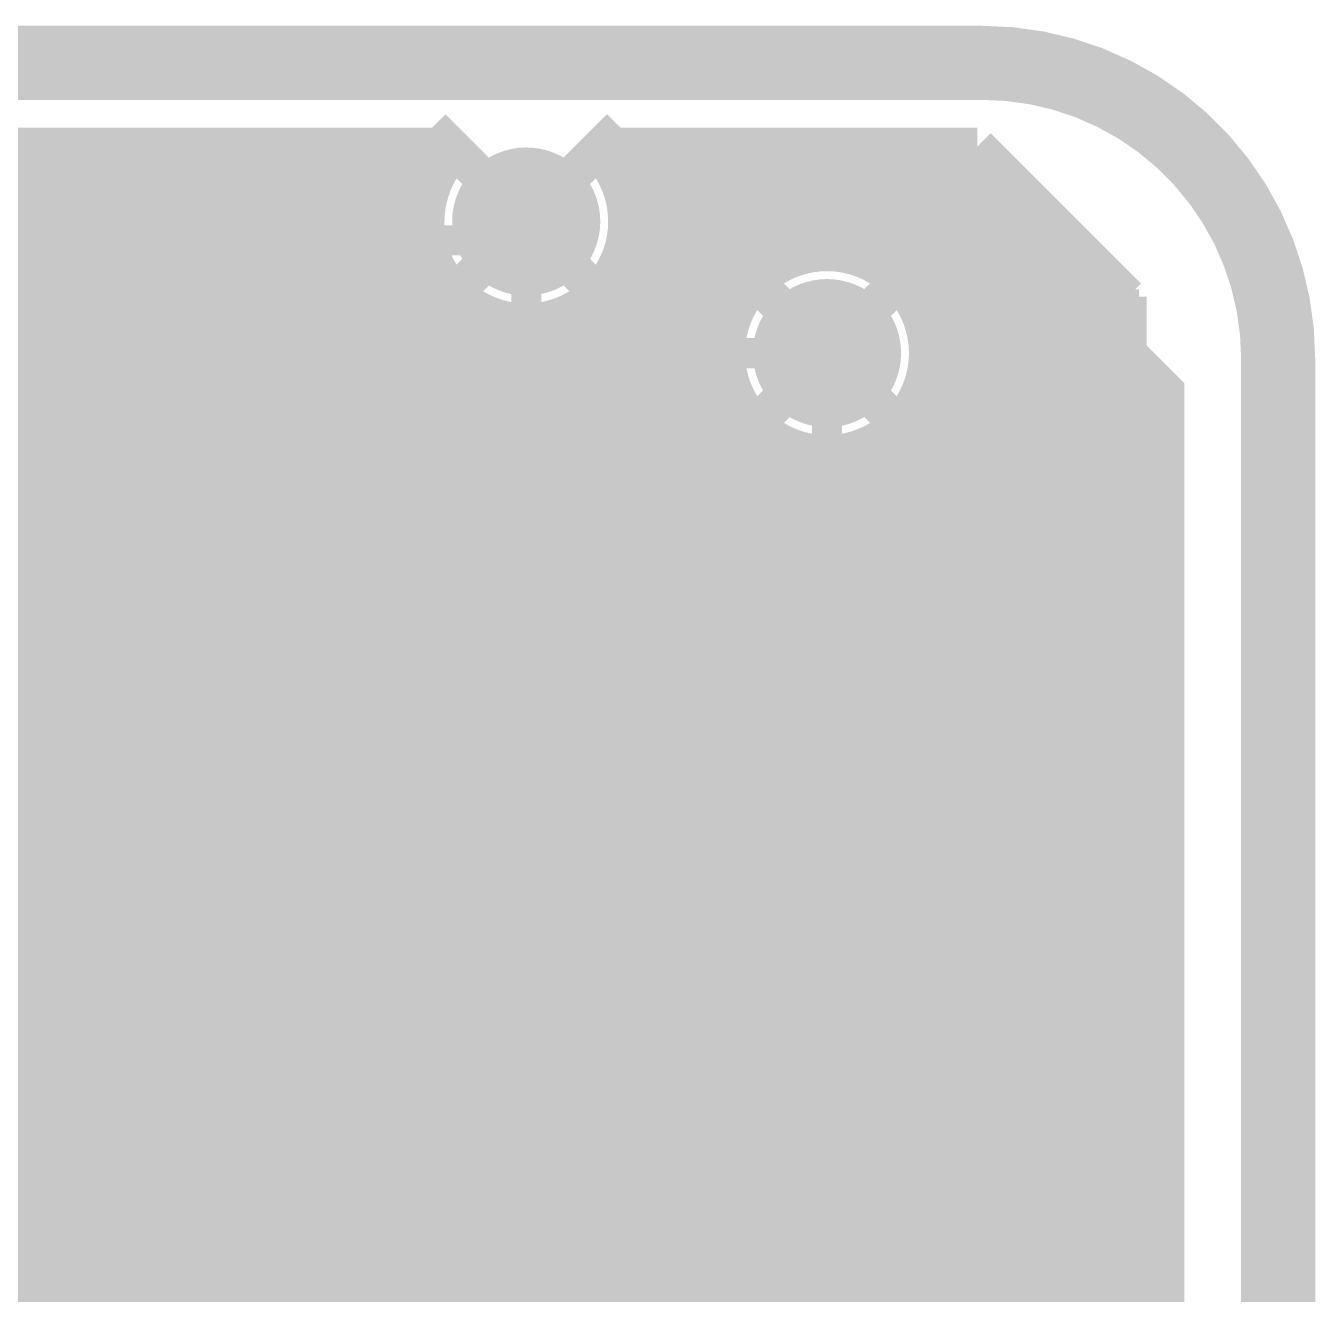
# Model space of a CAD drawing. Extents: x -118 to 4, y -52 to 56.
# Drawn here: x -4.65 to 4.06, y 47.87 to 56.44 of the extents above; entities that cross this region are included whole.
import ezdxf

# ---------------------------------------------------------------- set-up
doc = ezdxf.new("R2010")
doc.units = 0
doc.header["$MEASUREMENT"] = 0
doc.layers.get('0').update_dxf_attribs({"linetype": 'CONTINUOUS'})
for name, color, linetype in [('22-302-0_BOT', 7, 'CONTINUOUS'), ('22-302-0_DRD', 7, 'CONTINUOUS'), ('22-302-0_DRL', 2, 'CONTINUOUS'), ('22-302-0_GND', 1, 'CONTINUOUS'), ('22-302-0_IN1', 3, 'CONTINUOUS'), ('22-302-0_SMB', 5, 'CONTINUOUS'), ('22-302-0_SMT', 10, 'CONTINUOUS'), ('22-302-0_SST', 11, 'CONTINUOUS'), ('22-302-0_TOP', 13, 'CONTINUOUS'), ('THRUHOLE_TAP', 7, 'CONTINUOUS')]:
    doc.layers.add(name, color=color, linetype=linetype)

# ---------------------------------------------------------------- blocks, each defined once
blk = doc.blocks.new('ROUND_21')
at = {"const_width": 0.99949}
blk.add_lwpolyline([(-0.499744, 0, 1), (0.499744, 0, 1)], format="xyb", close=True, dxfattribs=at)
blk = doc.blocks.new('ROUND_50')
at = {"const_width": 0.35052}
blk.add_lwpolyline([(-0.17526, 0, 1), (0.17526, 0, 1)], format="xyb", close=True, dxfattribs=at)
blk = doc.blocks.new('ROUND_102')
at = {"const_width": 0.54991}
blk.add_lwpolyline([(-0.274954, 0, 1), (0.274954, 0, 1)], format="xyb", close=True, dxfattribs=at)
blk = doc.blocks.new('ROUND_106')
at = {"const_width": 0.10033}
blk.add_lwpolyline([(-0.050164, 0, 1), (0.050164, 0, 1)], format="xyb", close=True, dxfattribs=at)
blk = doc.blocks.new('ROUND_107')
at = {"const_width": 0.10033}
blk.add_lwpolyline([(-0.050164, 0, 1), (0.050164, 0, 1)], format="xyb", close=True, dxfattribs=at)
blk = doc.blocks.new('ROUND_78')
at = {"const_width": 1.30429}
blk.add_lwpolyline([(-0.652144, 0, 1), (0.652144, 0, 1)], format="xyb", close=True, dxfattribs=at)
blk = doc.blocks.new('ROUND_93')
at = {"const_width": 0.50038}
blk.add_lwpolyline([(-0.25019, 0, 1), (0.25019, 0, 1)], format="xyb", close=True, dxfattribs=at)
blk = doc.blocks.new('ROUND_95')
at = {"const_width": 0.50038}
blk.add_lwpolyline([(-0.25019, 0, 1), (0.25019, 0, 1)], format="xyb", close=True, dxfattribs=at)
blk = doc.blocks.new('ROUND_58')
at = {"const_width": 0.35052}
blk.add_lwpolyline([(-0.17526, 0, 1), (0.17526, 0, 1)], format="xyb", close=True, dxfattribs=at)
blk = doc.blocks.new('ROUND_98')
at = {"const_width": 0.10033}
blk.add_lwpolyline([(-0.050164, 0, 1), (0.050164, 0, 1)], format="xyb", close=True, dxfattribs=at)

msp = doc.modelspace()

# ---------------------------------------------------------------- linework, layer by layer
at = {"layer": '22-302-0_BOT'}
for points, const_width in [([(-1.72212, 55.626), (-53.01996, 55.626)], 0.254), ([(-4.572, 55.626), (-4.572, 48.94834)], 0.254), ([(-4.3434, 55.626), (-4.3434, 48.95088)], 0.254), ([(-4.1148, 55.626), (-4.1148, 48.91278)], 0.254), ([(-3.8862, 55.626), (-3.8862, 48.8315)], 0.254), ([(-3.6576, 55.626), (-3.6576, 48.69688)], 0.254), ([(-3.429, 55.626), (-3.429, 48.48352)], 0.254), ([(-3.2004, 55.626), (-3.2004, 48.0949)], 0.254), ([(-2.9718, 55.626), (-2.9718, 41.29024)], 0.254), ([(-2.7432, 55.626), (-2.7432, 41.51884)], 0.254), ([(-2.5146, 55.626), (-2.5146, 41.74744)], 0.254), ([(-2.286, 55.626), (-2.286, 41.97604)], 0.254), ([(-2.0574, 55.626), (-2.0574, 42.20464)], 0.254), ([(-1.8288, 55.626), (-1.8288, 55.50408)], 0.254), ([(1.778, 55.626), (-0.81788, 55.626)], 0.254), ([(-0.6858, 55.626), (-0.6858, 55.46598)], 0.254), ([(-0.4572, 55.626), (-0.4572, 40.13708)], 0.254), ([(-0.2286, 55.626), (-0.2286, 45.09008)], 0.254), ([(0, 55.626), (0, 45.09008)], 0.254), ([(0.2286, 55.626), (0.2286, 54.65064)], 0.254), ([(0.4572, 55.626), (0.4572, 54.83606)], 0.254), ([(0.6858, 55.626), (0.6858, 54.90464)], 0.254), ([(0.9144, 55.626), (0.9144, 54.89194)], 0.254), ([(1.143, 55.626), (1.143, 54.79288)], 0.254), ([(1.3716, 55.626), (1.3716, 54.52872)], 0.254), ([(1.6002, 55.626), (1.6002, 45.96384)], 0.254), ([(1.778, 55.626), (2.794, 54.61)], 0.254), ([(1.8288, 55.5752), (1.8288, 45.73524)], 0.254), ([(-1.83388, 55.499), (-52.89296, 55.499)], 0.254), ([(1.905, 55.499), (-0.70612, 55.499)], 0.254), ([(2.0574, 55.3466), (2.0574, 45.50664)], 0.254), ([(-1.93294, 55.2704), (-52.66436, 55.2704)], 0.254), ([(2.1336, 55.2704), (-0.60706, 55.2704)], 0.254), ([(2.286, 55.118), (2.286, 1.66624)], 0.254), ([(-1.94564, 55.0418), (-52.43576, 55.0418)], 0.254), ([(-1.27, 55.118), (-1.27, 42.418), (-3.429, 40.259), (-3.429, 30.099), (-4.318, 29.21), (-16.129, 29.21), (-16.45158, 29.53258), (-16.45158, 30.5181)], 0.2032), ([(2.3622, 55.0418), (-0.59436, 55.0418)], 0.254), ([(2.5146, 54.8894), (2.5146, 1.29794)], 0.254), ([(-1.87706, 54.8132), (-52.20716, 54.8132)], 0.254), ([(-0.6858, 54.77002), (-0.6858, 40.34536)], 0.254), ([(0.41402, 54.8132), (-0.66294, 54.8132)], 0.254), ([(2.5908, 54.8132), (1.10998, 54.8132)], 0.254), ([(-1.8288, 54.72938), (-1.8288, 42.43324)], 0.254), ([(-1.69164, 54.5846), (-51.97856, 54.5846)], 0.254), ([(0.18288, 54.5846), (-0.84836, 54.5846)], 0.254), ([(2.794, 54.5846), (1.34112, 54.5846)], 0.254), ([(2.7432, 54.6608), (2.7432, 0.69342)], 0.254), ([(2.794, 54.61), (2.794, 0.44704)], 0.254), ([(-1.6764, 54.5719), (-1.6764, 42.58564)], 0.254), ([(-0.8636, 54.5719), (-0.8636, 42.418)], 0.254), ([(-1.6764, 54.356), (-21.57476, 54.356)], 0.254), ([(0.09398, 54.356), (-0.8636, 54.356)], 0.254), ([(2.794, 54.356), (1.43002, 54.356)], 0.254), ([(0.762, 54.229), (0.762, 46.228), (1.778, 45.212), (1.778, 40.259), (1.27, 39.751), (1.27, 30.48)], 0.2032), ([(-1.6764, 54.1274), (-21.29536, 54.1274)], 0.254), ([(0.0889, 54.1274), (-0.8636, 54.1274)], 0.254), ([(2.794, 54.1274), (1.43256, 54.1274)], 0.254), ([(-1.6764, 53.8988), (-21.06676, 53.8988)], 0.254), ([(0.16764, 53.8988), (-0.8636, 53.8988)], 0.254), ([(2.794, 53.8988), (1.35636, 53.8988)], 0.254), ([(1.3716, 53.92674), (1.3716, 46.19244)], 0.254), ([(0.2286, 53.80736), (0.2286, 45.09008)], 0.254), ([(-1.6764, 53.6702), (-20.83816, 53.6702)], 0.254), ([(0.3556, 53.6702), (-0.8636, 53.6702)], 0.254), ([(0.3556, 53.6829), (0.3556, 46.228)], 0.254), ([(1.1684, 53.6829), (1.1684, 46.39564)], 0.254), ([(2.794, 53.6702), (1.1684, 53.6702)], 0.254), ([(-1.6764, 53.4416), (-20.60956, 53.4416)], 0.254), ([(0.3556, 53.4416), (-0.8636, 53.4416)], 0.254), ([(2.794, 53.4416), (1.1684, 53.4416)], 0.254), ([(-1.6764, 53.213), (-20.38096, 53.213)], 0.254), ([(0.3556, 53.213), (-0.8636, 53.213)], 0.254), ([(2.794, 53.213), (1.1684, 53.213)], 0.254), ([(-1.6764, 52.9844), (-20.15236, 52.9844)], 0.254), ([(0.3556, 52.9844), (-0.8636, 52.9844)], 0.254), ([(2.794, 52.9844), (1.1684, 52.9844)], 0.254), ([(-1.6764, 52.7558), (-19.92376, 52.7558)], 0.254), ([(0.3556, 52.7558), (-0.8636, 52.7558)], 0.254), ([(2.794, 52.7558), (1.1684, 52.7558)], 0.254), ([(-1.6764, 52.5272), (-19.30908, 52.5272)], 0.254), ([(0.3556, 52.5272), (-0.8636, 52.5272)], 0.254), ([(2.794, 52.5272), (1.1684, 52.5272)], 0.254), ([(-1.6764, 52.2986), (-19.17192, 52.2986)], 0.254), ([(0.3556, 52.2986), (-0.8636, 52.2986)], 0.254), ([(2.794, 52.2986), (1.1684, 52.2986)], 0.254), ([(-1.6764, 52.07), (-19.13128, 52.07)], 0.254), ([(0.3556, 52.07), (-0.8636, 52.07)], 0.254), ([(2.794, 52.07), (1.1684, 52.07)], 0.254), ([(-1.6764, 51.8414), (-19.17192, 51.8414)], 0.254), ([(0.3556, 51.8414), (-0.8636, 51.8414)], 0.254), ([(2.794, 51.8414), (1.1684, 51.8414)], 0.254), ([(-1.6764, 51.6128), (-19.30908, 51.6128)], 0.254), ([(0.3556, 51.6128), (-0.8636, 51.6128)], 0.254), ([(2.794, 51.6128), (1.1684, 51.6128)], 0.254), ([(-1.6764, 51.3842), (-14.10208, 51.3842)], 0.254), ([(0.3556, 51.3842), (-0.8636, 51.3842)], 0.254), ([(2.794, 51.3842), (1.1684, 51.3842)], 0.254), ([(-1.6764, 51.1556), (-13.96492, 51.1556)], 0.254), ([(0.3556, 51.1556), (-0.8636, 51.1556)], 0.254), ([(2.794, 51.1556), (1.1684, 51.1556)], 0.254), ([(-1.6764, 50.927), (-13.92428, 50.927)], 0.254), ([(0.3556, 50.927), (-0.8636, 50.927)], 0.254), ([(2.794, 50.927), (1.1684, 50.927)], 0.254), ([(-1.6764, 50.6984), (-13.96492, 50.6984)], 0.254), ([(0.3556, 50.6984), (-0.8636, 50.6984)], 0.254), ([(2.794, 50.6984), (1.1684, 50.6984)], 0.254), ([(-1.6764, 50.4698), (-14.10208, 50.4698)], 0.254), ([(0.3556, 50.4698), (-0.8636, 50.4698)], 0.254), ([(2.794, 50.4698), (1.1684, 50.4698)], 0.254), ([(-1.6764, 50.2412), (-33.8709, 50.2412)], 0.254), ([(0.3556, 50.2412), (-0.8636, 50.2412)], 0.254), ([(2.794, 50.2412), (1.1684, 50.2412)], 0.254), ([(-1.6764, 50.0126), (-33.60928, 50.0126)], 0.254), ([(0.3556, 50.0126), (-0.8636, 50.0126)], 0.254), ([(2.794, 50.0126), (1.1684, 50.0126)], 0.254), ([(-1.6764, 49.784), (-22.74316, 49.784)], 0.254), ([(0.3556, 49.784), (-0.8636, 49.784)], 0.254), ([(2.794, 49.784), (1.1684, 49.784)], 0.254), ([(-1.6764, 49.5554), (-22.4409, 49.5554)], 0.254), ([(0.3556, 49.5554), (-0.8636, 49.5554)], 0.254), ([(2.794, 49.5554), (1.1684, 49.5554)], 0.254), ([(-1.6764, 49.3268), (-5.4991, 49.3268)], 0.254), ([(0.3556, 49.3268), (-0.8636, 49.3268)], 0.254), ([(2.794, 49.3268), (1.1684, 49.3268)], 0.254), ([(-1.6764, 49.0982), (-5.2705, 49.0982)], 0.254), ([(0.3556, 49.0982), (-0.8636, 49.0982)], 0.254), ([(2.794, 49.0982), (1.1684, 49.0982)], 0.254), ([(-4.445, 47.625), (-5.842, 49.022), (-21.209, 49.022), (-24.003, 46.228), (-26.7208, 46.228), (-27.2288, 45.72)], 0.3048), ([(-1.6764, 48.8696), (-3.9751, 48.8696)], 0.254), ([(0.3556, 48.8696), (-0.8636, 48.8696)], 0.254), ([(2.794, 48.8696), (1.1684, 48.8696)], 0.254), ([(-1.6764, 48.641), (-3.58648, 48.641)], 0.254), ([(0.3556, 48.641), (-0.8636, 48.641)], 0.254), ([(2.794, 48.641), (1.1684, 48.641)], 0.254), ([(-1.6764, 48.4124), (-3.37312, 48.4124)], 0.254), ([(0.3556, 48.4124), (-0.8636, 48.4124)], 0.254), ([(2.794, 48.4124), (1.1684, 48.4124)], 0.254), ([(-1.6764, 48.1838), (-3.2385, 48.1838)], 0.254), ([(0.3556, 48.1838), (-0.8636, 48.1838)], 0.254), ([(2.794, 48.1838), (1.1684, 48.1838)], 0.254), ([(-1.6764, 47.9552), (-3.15722, 47.9552)], 0.254), ([(0.3556, 47.9552), (-0.8636, 47.9552)], 0.254), ([(2.794, 47.9552), (1.1684, 47.9552)], 0.254)]:
    msp.add_lwpolyline(points, dxfattribs=dict(at, const_width=const_width))
at = {"layer": '22-302-0_BOT', "const_width": 0.254}
for points in [[(-1.72212, 55.626, 0.2140662), (-1.95006, 55.118)], [(-0.58928, 55.118, 0.214066), (-0.81744, 55.6265)], [(-1.95072, 55.118, 0.2370538), (-1.6764, 54.5719)], [(-0.8636, 54.5719, 0.237053), (-0.58928, 55.118)], [(0.762, 54.90972, 0.4142136), (0.08128, 54.229)], [(1.44272, 54.229, 0.4142136), (0.762, 54.90972)], [(0.08128, 54.229, 0.2370532), (0.3556, 53.6829)], [(1.1684, 53.6829, 0.237053), (1.44272, 54.229)], [(-4.445, 48.95596, 0.1088625), (-5.00436, 48.83271)], [(-3.11404, 47.625, 0.4142136), (-4.445, 48.95596)]]:
    msp.add_lwpolyline(points, format="xyb", dxfattribs=at)
at = {"layer": '22-302-0_DRD'}
for points, const_width in [([(1.81102, 56.18988), (-115.4811, 56.18988)], 0.50038), ([(-0.635, 55.753), (-1.905, 54.483)], 0.254), ([(-0.635, 54.483), (-1.905, 55.753)], 0.254), ([(1.397, 54.864), (0.127, 53.594)], 0.254), ([(1.397, 53.594), (0.127, 54.864)], 0.254), ([(3.81, 49.79162), (3.81, -1.81102), (3.81, 54.1909)], 0.50038), ([(3.81, -1.81102), (3.81, 49.79162)], 0.50038), ([(-3.81, 48.26), (-5.08, 48.26)], 0.254), ([(-4.445, 48.26), (-4.445, 46.99)], 0.254), ([(-3.81, 46.99), (-3.81, 48.26)], 0.254)]:
    msp.add_lwpolyline(points, dxfattribs=dict(at, const_width=const_width))
at = {"layer": '22-302-0_DRD', "const_width": 0.50038}
msp.add_lwpolyline([(3.81, 54.1909, 0.4142136), (1.81102, 56.18988)], format="xyb", dxfattribs=at)
at = {"layer": '22-302-0_DRL', "const_width": 0.50038}
for points in [[(1.81102, 56.18988), (-115.4811, 56.18988)], [(3.81, 49.79162), (3.81, -1.81102), (3.81, 54.1909)], [(3.81, -1.81102), (3.81, 49.79162)]]:
    msp.add_lwpolyline(points, dxfattribs=at)
msp.add_lwpolyline([(3.81, 54.1909, 0.4142136), (1.81102, 56.18988)], format="xyb", dxfattribs=at)
at = {"layer": '22-302-0_GND', "const_width": 0.50038}
for points in [[(1.81102, 56.18988), (-115.4811, 56.18988)], [(3.81, 49.79162), (3.81, -1.81102), (3.81, 54.1909)], [(3.81, -1.81102), (3.81, 49.79162)]]:
    msp.add_lwpolyline(points, dxfattribs=at)
msp.add_lwpolyline([(3.81, 54.1909, 0.4142136), (1.81102, 56.18988)], format="xyb", dxfattribs=at)
at = {"layer": '22-302-0_IN1'}
for points, const_width in [([(-1.89992, 55.372), (-98.425, 55.372)], 0.254), ([(1.524, 55.372), (2.921, 53.975), (2.921, 4.064), (-3.81, 4.064), (-3.81, -3.048), (-89.154, -3.048)], 0.254), ([(-4.699, 55.372), (-4.699, 48.93056)], 0.254), ([(-4.4704, 55.372), (-4.4704, 48.95342)], 0.254), ([(-4.2418, 55.372), (-4.2418, 48.93818)], 0.254), ([(-4.0132, 55.372), (-4.0132, 48.8823)], 0.254), ([(-3.7846, 55.372), (-3.7846, 48.77816)], 0.254), ([(-3.556, 55.372), (-3.556, 48.61306)], 0.254), ([(-3.3274, 55.372), (-3.3274, 48.34636)], 0.254), ([(-3.0988, 55.372), (-3.0988, 27.4447)], 0.254), ([(-2.8702, 55.372), (-2.8702, 27.32278)], 0.254), ([(-2.6416, 55.372), (-2.6416, 26.95702)], 0.254), ([(-2.413, 55.372), (-2.413, 26.6573)], 0.254), ([(-2.1844, 55.372), (-2.1844, 26.95956)], 0.254), ([(-1.9558, 55.372), (-1.9558, 27.07132)], 0.254), ([(1.524, 55.372), (-0.64008, 55.372)], 0.254), ([(-0.5842, 55.372), (-0.5842, 49.67732)], 0.254), ([(-0.3556, 55.372), (-0.3556, 49.67732)], 0.254), ([(-0.127, 55.372), (-0.127, 49.67732)], 0.254), ([(0.1016, 55.372), (0.1016, 54.38902)], 0.254), ([(0.3302, 55.372), (0.3302, 54.75478)], 0.254), ([(0.5588, 55.372), (0.5588, 54.8767)], 0.254), ([(0.7874, 55.372), (0.7874, 54.90718)], 0.254), ([(1.016, 55.372), (1.016, 54.85892)], 0.254), ([(1.2446, 55.372), (1.2446, 54.70652)], 0.254), ([(1.4732, 55.372), (1.4732, 49.67732)], 0.254), ([(-1.93802, 55.245), (-55.63616, 55.245)], 0.254), ([(1.651, 55.245), (-0.60198, 55.245)], 0.254), ([(1.7018, 55.1942), (1.7018, 49.67732)], 0.254), ([(-1.94056, 55.0164), (-55.3339, 55.0164)], 0.254), ([(1.8796, 55.0164), (-0.5969, 55.0164)], 0.254), ([(1.9304, 54.9656), (1.9304, 49.67732)], 0.254), ([(-1.86436, 54.7878), (-55.22214, 54.7878)], 0.254), ([(0.37338, 54.7878), (-0.67564, 54.7878)], 0.254), ([(2.1082, 54.7878), (1.14808, 54.7878)], 0.254), ([(2.159, 54.737), (2.159, 4.064)], 0.254), ([(-1.7272, 54.61508), (-1.7272, 27.09418)], 0.254), ([(-0.8128, 54.61508), (-0.8128, 49.67732)], 0.254), ([(-1.65608, 54.5592), (-55.20182, 54.5592)], 0.254), ([(0.16764, 54.5592), (-0.88138, 54.5592)], 0.254), ([(2.3368, 54.5592), (1.35636, 54.5592)], 0.254), ([(2.3876, 54.5084), (2.3876, 4.064)], 0.254), ([(-1.4986, 54.47792), (-1.4986, 40.22852)], 0.254), ([(-1.27, 54.43728), (-1.27, 49.67732)], 0.254), ([(-1.0414, 54.47792), (-1.0414, 49.67732)], 0.254), ([(0.0889, 54.3306), (-53.87594, 54.3306)], 0.254), ([(2.5654, 54.3306), (1.43256, 54.3306)], 0.254), ([(2.6162, 54.2798), (2.6162, 4.064)], 0.254), ([(0.09398, 54.102), (-53.72608, 54.102)], 0.254), ([(0.1016, 54.06644), (0.1016, 49.67732)], 0.254), ([(2.794, 54.102), (1.43002, 54.102)], 0.254), ([(2.8448, 54.0512), (2.8448, 4.064)], 0.254), ([(0.18288, 53.8734), (-50.89144, 53.8734)], 0.254), ([(2.921, 53.8734), (1.34112, 53.8734)], 0.254), ([(1.2446, 53.74894), (1.2446, 49.67732)], 0.254), ([(0.41402, 53.6448), (-50.52822, 53.6448)], 0.254), ([(0.3302, 53.70322), (0.3302, 49.67732)], 0.254), ([(2.921, 53.6448), (1.10998, 53.6448)], 0.254), ([(0.5588, 53.57876), (0.5588, 49.67732)], 0.254), ([(0.7874, 53.54828), (0.7874, 49.67732)], 0.254), ([(1.016, 53.59908), (1.016, 49.67732)], 0.254), ([(2.921, 53.4162), (-50.40376, 53.4162)], 0.254), ([(2.921, 53.1876), (-50.37328, 53.1876)], 0.254), ([(2.921, 52.959), (-50.42408, 52.959)], 0.254), ([(2.921, 52.7304), (-19.64944, 52.7304)], 0.254), ([(2.921, 52.5018), (-19.28622, 52.5018)], 0.254), ([(2.921, 52.2732), (-19.16176, 52.2732)], 0.254), ([(2.921, 52.0446), (-19.13128, 52.0446)], 0.254), ([(2.921, 51.816), (-19.18208, 51.816)], 0.254), ([(2.921, 51.5874), (-14.44244, 51.5874)], 0.254), ([(2.921, 51.3588), (-14.07922, 51.3588)], 0.254), ([(2.921, 51.1302), (-13.95476, 51.1302)], 0.254), ([(2.921, 50.9016), (-13.92428, 50.9016)], 0.254), ([(2.921, 50.673), (-13.97508, 50.673)], 0.254), ([(2.921, 50.4444), (-14.12494, 50.4444)], 0.254), ([(2.921, 50.2158), (-33.84042, 50.2158)], 0.254), ([(2.921, 49.9872), (-33.58388, 49.9872)], 0.254), ([(2.921, 49.7586), (-22.68474, 49.7586)], 0.254), ([(2.0955, 49.67732), (-1.39192, 49.67732), (-1.39192, 47.64532)], 0.254), ([(2.0955, 49.67732), (2.0955, 47.64532)], 0.254), ([(-1.39192, 49.53), (-22.42312, 49.53)], 0.254), ([(2.921, 49.53), (2.0955, 49.53)], 0.254), ([(-0.8001, 48.02632), (-0.8001, 49.29632), (-0.58928, 49.0855)], 0.1524), ([(0.03302, 49.29632), (0.03302, 48.02632), (0.24638, 48.23968), (0.66802, 49.0855), (0.88138, 49.29632), (0.88138, 48.02632)], 0.1524), ([(-1.39192, 49.3014), (-22.32406, 49.3014)], 0.254), ([(2.921, 49.3014), (2.0955, 49.3014)], 0.254), ([(1.29032, 49.29632), (1.7145, 49.29632)], 0.1524), ([(1.50368, 48.02632), (1.50368, 49.29632)], 0.1524), ([(-1.39192, 49.0728), (-22.31136, 49.0728)], 0.254), ([(2.921, 49.0728), (2.0955, 49.0728)], 0.254), ([(-1.39192, 48.8442), (-3.9116, 48.8442)], 0.254), ([(2.921, 48.8442), (2.0955, 48.8442)], 0.254), ([(-1.39192, 48.6156), (-3.556, 48.6156)], 0.254), ([(2.921, 48.6156), (2.0955, 48.6156)], 0.254), ([(-1.39192, 48.387), (-3.35534, 48.387)], 0.254), ([(2.921, 48.387), (2.0955, 48.387)], 0.254), ([(-1.39192, 48.1584), (-3.2258, 48.1584)], 0.254), ([(2.921, 48.1584), (2.0955, 48.1584)], 0.254), ([(-1.01092, 48.02632), (-0.58928, 48.02632)], 0.1524), ([(1.29032, 48.02632), (1.7145, 48.02632)], 0.1524), ([(-1.39192, 47.9298), (-3.1496, 47.9298)], 0.254), ([(2.921, 47.9298), (2.0955, 47.9298)], 0.254)]:
    msp.add_lwpolyline(points, dxfattribs=dict(at, const_width=const_width))
at = {"layer": '22-302-0_IN1', "const_width": 0.254}
for points in [[(-1.89992, 55.372, 0.0961154), (-1.9492, 55.118)], [(-0.58928, 55.118, 0.0961152), (-0.63867, 55.37257)], [(-1.95072, 55.118, 0.4142136), (-1.27, 54.43728)], [(-1.27, 54.43728, 0.4142136), (-0.58928, 55.118)], [(0.762, 54.90972, 0.4142136), (0.08128, 54.229)], [(1.44272, 54.229, 0.4142136), (0.762, 54.90972)], [(0.08128, 54.229, 0.4142136), (0.762, 53.54828)], [(0.762, 53.54828, 0.4142136), (1.44272, 54.229)], [(-4.445, 48.95596, 0.3286704), (-5.715, 48.0187)], [(-3.11404, 47.625, 0.4142136), (-4.445, 48.95596)]]:
    msp.add_lwpolyline(points, format="xyb", dxfattribs=at)
at = {"layer": '22-302-0_SST'}
for points, const_width in [([(-2.90068, 51.32832), (-2.90068, 52.59832), (-3.1115, 52.3875)], 0.254), ([(-2.68732, 51.32832), (-3.1115, 51.32832)], 0.254), ([(-9.23544, 50.77968), (-4.73456, 50.77968), (0.65532, 50.77968), (0.65532, 41.93032), (-1.49352, 41.93032)], 0.1524), ([(-0.3937, 43.18), (-13.57376, 43.18), (-14.17574, 42.58056), (0.20574, 42.58056), (-0.3937, 43.18), (-0.3937, 49.53), (0.20574, 50.12944), (0.20574, 42.58056)], 0.1524), ([(-0.3937, 49.53), (-4.73456, 49.53), (-4.73456, 50.12944), (0.20574, 50.12944)], 0.1524), ([(-4.32562, 47.50562), (-4.12496, 47.30496), (-4.12496, 47.94504), (-4.32562, 47.74438), (-4.32562, 47.50562), (-4.56438, 47.50562), (-4.76504, 47.30496), (-4.12496, 47.30496)], 0.1524), ([(-4.56438, 47.50562), (-4.56438, 47.74438), (-4.76504, 47.94504), (-4.12496, 47.94504)], 0.1524)]:
    msp.add_lwpolyline(points, dxfattribs=dict(at, const_width=const_width))
at = {"layer": '22-302-0_TOP', "const_width": 0.254}
for points in [[(-0.54356, 55.118, 0.138678), (-0.65115, 55.49844)], [(-0.67056, 54.70652, 0.1515361), (-0.54292, 55.118)], [(0.762, 54.95544, 0.2163588), (0.21514, 54.70718)], [(1.48844, 54.229, 0.4142136), (0.762, 54.95544)], [(0.762, 53.50256, 0.4142136), (1.48844, 54.229)], [(-3.00482, 53.89118, 0.1989124), (-2.667, 53.75125)], [(0.2159, 53.75148, 0.2163581), (0.762, 53.50357)], [(-4.445, 49.00168, 0.3024665), (-5.715, 48.15586)], [(-3.06832, 47.625, 0.4142136), (-4.445, 49.00168)]]:
    msp.add_lwpolyline(points, format="xyb", dxfattribs=at)
at = {"layer": '22-302-0_TOP'}
for points, const_width in [([(1.524, 55.499), (-0.65024, 55.499)], 0.254), ([(-0.4572, 55.499), (-0.4572, 54.70652)], 0.254), ([(-0.2286, 55.499), (-0.2286, 54.70652)], 0.254), ([(0, 55.499), (0, 54.70652)], 0.254), ([(0.2286, 55.499), (0.2286, 54.72176)], 0.254), ([(0.4572, 55.499), (0.4572, 54.88686)], 0.254), ([(0.6858, 55.499), (0.6858, 54.95036)], 0.254), ([(0.9144, 55.499), (0.9144, 54.93766)], 0.254), ([(1.143, 55.499), (1.143, 54.84622)], 0.254), ([(1.3716, 55.499), (1.3716, 54.6227)], 0.254), ([(1.524, 55.499), (3.048, 53.975), (3.048, 20.447)], 0.254), ([(1.6002, 55.4228), (-0.6096, 55.4228)], 0.254), ([(1.6002, 55.4228), (1.6002, 31.1277)], 0.254), ([(-112.014, 54.991), (-56.515, 54.991), (-56.134, 55.372), (-55.626, 55.372), (-55.245, 54.991), (-1.397, 54.991), (-1.27, 55.118)], 0.2032), ([(1.8288, 55.1942), (-0.5461, 55.1942)], 0.254), ([(1.8288, 55.1942), (1.8288, 30.94482)], 0.254), ([(2.0574, 54.9656), (-0.5588, 54.9656)], 0.254), ([(2.0574, 54.9656), (2.0574, 30.06852)], 0.254), ([(0.2159, 54.70652), (-0.67056, 54.70652)], 0.254), ([(0.2413, 54.737), (-0.65024, 54.737)], 0.254), ([(2.286, 54.737), (1.28016, 54.737)], 0.254), ([(2.286, 54.737), (2.286, 20.447)], 0.254), ([(-85.09, 52.959), (-77.47, 52.959), (-76.2, 54.229), (-56.515, 54.229), (-56.134, 53.848), (-55.626, 53.848), (-54.864, 54.61), (-3.048, 54.61), (-2.667, 54.229), (0.762, 54.229)], 0.2032), ([(2.5146, 54.5084), (1.43256, 54.5084)], 0.254), ([(2.5146, 54.5084), (2.5146, 20.447)], 0.254), ([(2.7432, 54.2798), (1.4859, 54.2798)], 0.254), ([(2.7432, 54.2798), (2.7432, 20.447)], 0.254), ([(-3.90398, 54.13248), (-3.90398, 52.0192)], 0.254), ([(-3.24612, 54.13248), (-3.90398, 54.13248)], 0.254), ([(-3.8862, 54.13248), (-3.8862, 48.8823)], 0.254), ([(-3.6576, 54.13248), (-3.6576, 48.75276)], 0.254), ([(-3.429, 54.13248), (-3.429, 48.55464)], 0.254), ([(-3.24612, 54.13248), (-3.00482, 53.89118)], 0.254), ([(-3.2004, 54.08676), (-3.2004, 48.21174)], 0.254), ([(-3.16484, 54.0512), (-3.90398, 54.0512)], 0.254), ([(2.9718, 54.0512), (1.46558, 54.0512)], 0.254), ([(2.9718, 54.0512), (2.9718, 20.447)], 0.254), ([(-2.91846, 53.8226), (-3.90398, 53.8226)], 0.254), ([(-2.9718, 53.8607), (-2.9718, 40.22852)], 0.254), ([(3.048, 53.8226), (1.36398, 53.8226)], 0.254), ([(1.3716, 53.83276), (1.3716, 31.19882)], 0.254), ([(-2.7432, 53.75656), (-2.7432, 40.22852)], 0.254), ([(0.2159, 53.75148), (-2.667, 53.75148)], 0.254), ([(-2.5146, 53.75148), (-2.5146, 40.22852)], 0.254), ([(-2.286, 53.75148), (-2.286, 40.22852)], 0.254), ([(-2.0574, 53.75148), (-2.0574, 40.22852)], 0.254), ([(-1.8288, 53.75148), (-1.8288, 40.22852)], 0.254), ([(-1.6002, 53.75148), (-1.6002, 40.22852)], 0.254), ([(-1.3716, 53.75148), (-1.3716, 40.38346)], 0.254), ([(-1.143, 53.75148), (-1.143, 40.46474)], 0.254), ([(-0.9144, 53.75148), (-0.9144, 40.46982)], 0.254), ([(-0.6858, 53.75148), (-0.6858, 40.3987)], 0.254), ([(-0.4572, 53.75148), (-0.4572, 40.21582)], 0.254), ([(-0.2286, 53.75148), (-0.2286, 29.6291)], 0.254), ([(0, 53.75148), (0, 29.68752)], 0.254), ([(0.2286, 53.73624), (0.2286, 29.68752)], 0.254), ([(0.40894, 53.594), (-3.90398, 53.594)], 0.254), ([(0.4572, 53.5686), (0.4572, 30.06852)], 0.254), ([(3.048, 53.594), (1.11506, 53.594)], 0.254), ([(1.143, 53.60924), (1.143, 31.19374)], 0.254), ([(0.6858, 53.5051), (0.6858, 30.9118)], 0.254), ([(0.9144, 53.5178), (0.9144, 31.11246)], 0.254), ([(3.048, 53.3654), (-3.90398, 53.3654)], 0.254), ([(3.048, 53.1368), (-3.90398, 53.1368)], 0.254), ([(3.048, 52.9082), (-3.90398, 52.9082)], 0.254), ([(3.048, 52.6796), (-3.90398, 52.6796)], 0.254), ([(-4.56692, 52.47132), (-4.3561, 52.47132), (-4.3561, 52.68468), (-4.56692, 52.68468), (-4.56692, 52.47132)], 0.1524), ([(3.048, 52.451), (-3.90398, 52.451)], 0.254), ([(3.048, 52.2224), (-3.90398, 52.2224)], 0.254), ([(3.048, 51.9938), (-16.15948, 51.9938)], 0.254), ([(-3.90398, 52.0192), (-8.47598, 52.0192)], 0.254), ([(-4.572, 52.0192), (-4.572, 48.9966)], 0.254), ([(-4.3434, 52.0192), (-4.3434, 48.9966)], 0.254), ([(-4.1148, 52.0192), (-4.1148, 48.96104)], 0.254), ([(3.048, 51.7652), (-16.15948, 51.7652)], 0.254), ([(3.048, 51.5366), (-14.20876, 51.5366)], 0.254), ([(3.048, 51.308), (-13.98524, 51.308)], 0.254), ([(3.048, 51.0794), (-13.8938, 51.0794)], 0.254), ([(3.048, 50.8508), (-13.8811, 50.8508)], 0.254), ([(3.048, 50.6222), (-13.9446, 50.6222)], 0.254), ([(3.048, 50.3936), (-14.11224, 50.3936)], 0.254), ([(3.048, 50.165), (-14.12748, 50.165)], 0.254), ([(3.048, 49.9364), (-14.12748, 49.9364)], 0.254), ([(3.048, 49.7078), (-14.12748, 49.7078)], 0.254), ([(3.048, 49.4792), (-14.12748, 49.4792)], 0.254), ([(3.048, 49.2506), (-14.12748, 49.2506)], 0.254), ([(3.048, 49.022), (-14.12748, 49.022)], 0.254), ([(3.048, 48.7934), (-3.71602, 48.7934)], 0.254), ([(3.048, 48.5648), (-3.43916, 48.5648)], 0.254), ([(3.048, 48.3362), (-3.26644, 48.3362)], 0.254), ([(3.048, 48.1076), (-3.15468, 48.1076)], 0.254), ([(3.048, 47.879), (-3.09118, 47.879)], 0.254)]:
    msp.add_lwpolyline(points, dxfattribs=dict(at, const_width=const_width))

# ---------------------------------------------------------------- block references
at = {"layer": '22-302-0_BOT'}
for name, p in [('ROUND_50', (-1.27, 55.118)), ('ROUND_50', (0.762, 54.229)), ('ROUND_21', (-4.445, 47.625))]:
    msp.add_blockref(name, p, dxfattribs=at)
at = {"layer": '22-302-0_DRL'}
for name, p in [('ROUND_106', (-1.27, 55.118)), ('ROUND_107', (0.762, 54.229)), ('ROUND_102', (-4.445, 47.625))]:
    msp.add_blockref(name, p, dxfattribs=at)
at = {"layer": '22-302-0_GND'}
for name, p in [('ROUND_95', (-1.27, 55.118)), ('ROUND_93', (0.762, 54.229)), ('ROUND_78', (-4.445, 47.625))]:
    msp.add_blockref(name, p, dxfattribs=at)
at = {"layer": '22-302-0_IN1'}
for name, p in [('ROUND_50', (-1.27, 55.118)), ('ROUND_58', (0.762, 54.229)), ('ROUND_21', (-4.445, 47.625))]:
    msp.add_blockref(name, p, dxfattribs=at)
at = {"layer": '22-302-0_SMB'}
msp.add_blockref('ROUND_21', (-4.445, 47.625), dxfattribs=at)
at = {"layer": '22-302-0_SMT'}
msp.add_blockref('ROUND_21', (-4.445, 47.625), dxfattribs=at)
at = {"layer": '22-302-0_TOP'}
for name, p in [('ROUND_50', (-1.27, 55.118)), ('ROUND_50', (0.762, 54.229)), ('ROUND_21', (-4.445, 47.625))]:
    msp.add_blockref(name, p, dxfattribs=at)
at = {"layer": 'THRUHOLE_TAP'}
for name, p in [('ROUND_98', (-1.27, 55.118)), ('ROUND_98', (0.762, 54.229)), ('ROUND_102', (-4.445, 47.625))]:
    msp.add_blockref(name, p, dxfattribs=at)

doc.saveas('drawing.dxf')
